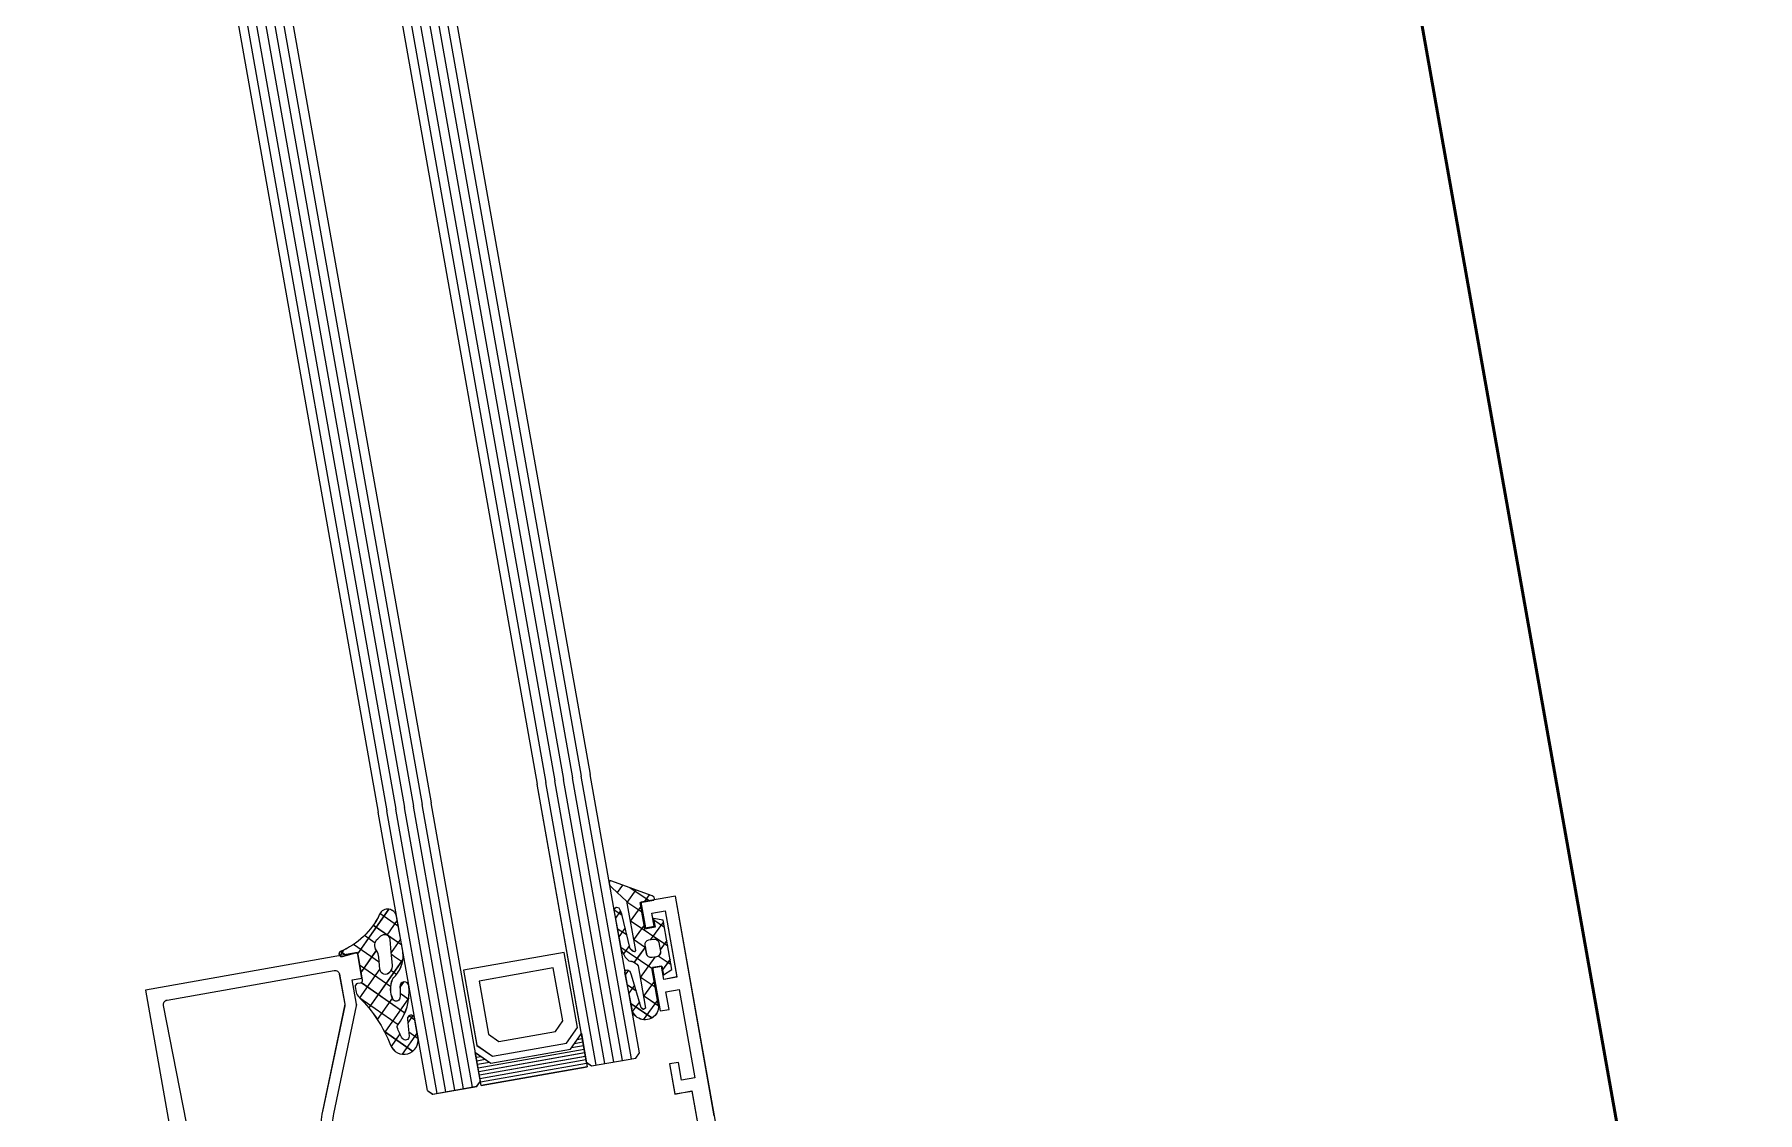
# Model space of a CAD drawing. Header units: millimetres. Extents: x 26282 to 30760, y 1404 to 4574.
# Drawn here: x 30313.46 to 30332.67, y 3815.61 to 3827.62 of the extents above; entities that cross this region are included whole.
import ezdxf

# ---------------------------------------------------------------- set-up
doc = ezdxf.new("R2010")
doc.units = ezdxf.units.MM
doc.header["$LTSCALE"] = 0.25
doc.layers.add('AB-DUV', color=4, linetype='Continuous', lineweight=50)

# ---------------------------------------------------------------- blocks, each defined once
blk = doc.blocks.new('CHD60E28', base_point=(0, -82.8))
at = {"color": 1, "linetype": 'Continuous'}
blk.add_line((58, -22), (60, -22), dxfattribs=at)
at = {"color": 40, "linetype": 'Continuous'}
for points in [[(0, -49.7), (0, -24.85), (0, 0), (3.9, 0), (3.9, -2.9), (2.9, -2.9), (2.9, -1.4), (1.4, -1.4), (1.4, -8.9), (2.9, -8.9), (2.9, -7.4), (3.9, -7.4), (3.9, -12.3), (2.9, -12.3), (2.9, -10.3), (1.4, -10.3), (1.4, -20.3), (2.9, -20.3), (2.9, -18.3), (3.9, -18.3), (3.9, -21.7), (2, -21.7), (2, -27), (4.305342, -27), (5, -26.28066), (5.694659, -27), (8.4, -27), (8.4, -28.4), (9.809008, -28.4, 0.176327), (9.969705, -28.341511), (10.9, -27.5609), (11.6, -27.5609, -0.43976), (11.898858, -27.887046), (11.688329, -30.293409, -0.176327), (11.616057, -30.448396), (11.276777, -30.787677, -0.577351), (10.858518, -30.675605), (10.827653, -30.560412, 0.267949), (10.650876, -30.383636), (8.7, -29.8609), (8.5, -29.8609, 0.842899), (8.4, -30.443742), (8.4, -34.5109, 0.414213), (8.65, -34.7609), (8.971194, -34.7609, 0.137838), (9.101447, -34.724288), (10.619748, -33.797512, -0.585341), (11, -34.0109), (11, -35.347384, -0.261351), (10.521011, -36.200935), (8.4, -37.495605), (8.4, -39.304394), (10.52101, -40.599064, -0.261351), (11.000001, -41.452615), (11, -42.789099, -0.585341), (10.619748, -43.002487), (9.101446, -42.075712, 0.137838), (8.971194, -42.0391), (8.65, -42.039099, 0.414213), (8.399999, -42.2891), (8.4, -46.356257, 0.842899), (8.5, -46.939099), (8.7, -46.939099), (10.650876, -46.416364, 0.267949), (10.827654, -46.239588), (10.858519, -46.124395, -0.577351), (11.276776, -46.012322), (11.616057, -46.351603, -0.176327), (11.688329, -46.50659), (11.898859, -48.912953, -0.43976), (11.6, -49.2391), (10.9, -49.239099), (9.969705, -48.458489, 0.176327), (9.809008, -48.4), (8.4, -48.4), (8.4, -49.7), (7.9, -49.7), (7.9, -53.705341), (8.61934, -54.4), (7.9, -55.094658), (7.9, -59.1, -0.414213), (7.3, -59.699999), (6.5, -59.7, -0.414213), (5.9, -59.099999), (5.9, -49.7), (0, -49.7)], [(67, -28.30168), (67, -55.55084), (67, -82.8), (63.5, -82.8), (63.5, -81.073884), (64.5, -80.7), (64.5, -81.4), (66, -81.4), (66, -77.2), (64.5, -77.2), (64.5, -77.9), (63.5, -77.526115), (63.5, -75.8), (65, -75.8), (65, -60.8), (62, -60.8), (62, -65.3), (57.5, -65.3), (57.5, -63.8), (60, -63.8), (60, -60.8), (40, -60.8), (40, -63.8), (42.5, -63.8), (42.5, -65.3), (31.308076, -65.3), (28.71, -60.8), (25.4, -60.8, -0.414213), (23.4, -58.799999), (23.4, -48.4), (21.990993, -48.4, 0.176327), (21.830296, -48.458489), (20.9, -49.239099), (20.2, -49.239099, -0.43976), (19.901142, -48.912953), (20.111671, -46.506591, -0.176327), (20.183943, -46.351603), (20.523224, -46.012323, -0.577351), (20.941481, -46.124395), (20.972347, -46.239587, 0.267949), (21.149124, -46.416364), (23.1, -46.939099), (23.3, -46.939099, 0.842899), (23.4, -46.356257), (23.4, -42.289099, 0.414213), (23.149999, -42.0391), (22.828807, -42.039099, 0.137838), (22.698554, -42.075711), (21.180253, -43.002487, -0.585341), (20.799999, -42.7891), (20.8, -41.452615, -0.261351), (21.278991, -40.599064), (23.4, -39.304394), (23.4, -37.495605), (21.278991, -36.200935, -0.261351), (20.800001, -35.347385), (20.8, -34.0109, -0.585341), (21.180252, -33.797512), (22.698554, -34.724288, 0.137838), (22.828807, -34.760901), (23.15, -34.7609, 0.414213), (23.4, -34.5109), (23.4, -30.443743, 0.842899), (23.3, -29.860899), (23.1, -29.8609), (21.149124, -30.383636, 0.267949), (20.972348, -30.560413), (20.941482, -30.675605, -0.577351), (20.523223, -30.787677), (20.183943, -30.448396, -0.176327), (20.111672, -30.293408), (19.901142, -27.887047, -0.43976), (20.199999, -27.5609), (20.9, -27.5609), (21.830296, -28.341511, 0.176327), (21.990993, -28.4), (23.4, -28.4), (23.4, -27), (25.74, -27), (25.74, -22), (27.74, -22), (27.74, -27), (38, -27), (38, -22), (40, -22, -0.414213), (42, -23.999999), (40, -24), (40, -27), (58, -27), (58, -24), (56, -24, -0.414213), (58, -21.999999), (60, -22), (60, -23.30168), (62, -23.30168, -0.414213), (67, -28.30168)], [(65, -43.55084), (65, -28.301681, 0.414213), (62, -25.301681), (60, -25.30168), (60, -29), (25.4, -29), (25.4, -58.8), (29.864701, -58.8), (32.462777, -63.3), (38, -63.3), (38, -58.8), (65, -58.8), (65, -43.55084)]]:
    blk.add_lwpolyline(points, format="xyb", close=True, dxfattribs=at)
blk.add_lwpolyline([(3.2, -29.55), (3.2, -30.1), (2, -30.1), (2, -46.4), (3.2, -46.4), (3.2, -47.7), (4.8, -47.7), (4.8, -46.4), (6.4, -46.4), (6.4, -30.1), (4.8, -30.1), (4.8, -29), (3.2, -29), (3.2, -29.55)], close=True, dxfattribs=at)
at = {"color": 4, "linetype": 'Continuous'}
for points in [[(10.113, -33.587833), (8.4, -34.587833), (8.4, -29.987833), (10.1, -30.987833), (15.9, -30.987833), (21.7, -30.987833), (23.4, -29.987833), (23.4, -34.587833), (21.687, -33.587833), (15.9, -33.587833), (10.113, -33.587833)], [(10.113, -43.212166), (8.4, -42.212166), (8.4, -46.812166), (10.1, -45.812166), (15.9, -45.812166), (21.7, -45.812166), (23.4, -46.812166), (23.4, -42.212166), (21.687, -43.212166), (15.9, -43.212166), (10.113, -43.212166)]]:
    blk.add_lwpolyline(points, close=True, dxfattribs=at)
blk = doc.blocks.new('CHD10-3111', base_point=(3855.389827, -8975.811796))
at = {"color": 40, "linetype": 'Continuous'}
blk.add_lwpolyline([(3855.389827, -8949.111796), (3879.389827, -8949.111796), (3879.389827, -8971.111796), (3877.889827, -8971.111796), (3877.889827, -8970.611796), (3875.789827, -8970.611796, 0.414276), (3875.289827, -8971.111902), (3875.289827, -8973.411796), (3875.891113, -8973.764938, -0.44986), (3875.948899, -8974.058621), (3874.687602, -8975.51474, -0.717959), (3873.789827, -8975.211796), (3873.789827, -8970.111796, -0.414242), (3874.789923, -8969.111796), (3876.40713, -8969.111796, 0.409111), (3877.406977, -8968.129248), (3877.703866, -8951.120522, 0.419335), (3877.203942, -8950.611796), (3858.289827, -8950.611796, 0.414214), (3857.789827, -8951.111796), (3857.789827, -8954.510299, 0.096347), (3857.826278, -8954.697709), (3862.331086, -8965.847499, -0.096289), (3862.789827, -8968.20752), (3862.789827, -8975.311796, -0.679855), (3861.925103, -8975.653814), (3860.044019, -8973.648631, -0.65679), (3860.189935, -8973.311796), (3861.289827, -8973.311796, 0.414214), (3861.489827, -8973.111796), (3861.489827, -8968.20752, 0.096295), (3861.125704, -8966.334383), (3856.526235, -8954.950297, -0.096289), (3856.489827, -8954.762994), (3856.489827, -8952.011796), (3855.389827, -8952.011796), (3855.389827, -8949.111796)], format="xyb", close=True, dxfattribs=at)
blk = doc.blocks.new('CHDMN-201', base_point=(29.944199, -19.992072))
at = {"color": 1, "linetype": 'Continuous'}
for p, q in [((24.944196, -17.917709), (26.712382, -16.149524)), ((24.944196, -17.222799), (26.363237, -18.64184)), ((25.670623, -15.827906), (29.959082, -20.116364)), ((24.944198, -20.039028), (27.683935, -17.299291)), ((27.730494, -21.495372), (30.203718, -19.022148)), ((27.817864, -19.286682), (28.843558, -18.260988)), ((24.944197, -19.344121), (26.23548, -20.635403)), ((25.940862, -21.163684), (26.275067, -20.829479)), ((26.23548, -20.635403), (26.260255, -20.660179)), ((27.826231, -20.104834), (29.944199, -22.222802)), ((31.257696, -20.089491), (31.80016, -19.547027)), ((31.416762, -19.452725), (31.950423, -19.986385)), ((25.079548, -21.600792), (25.475995, -21.997239)), ((25.189997, -21.91455), (25.940862, -21.163684)), ((25.475995, -21.997239), (29.768513, -26.289757)), ((26.075074, -23.150793), (26.624114, -22.601753)), ((26.954462, -24.392725), (29.944199, -21.402988)), ((27.79138, -22.191304), (30.58826, -24.988183)), ((25.477814, -24.120378), (25.941592, -24.584156)), ((25.916779, -27.551729), (30.108752, -23.359755)), ((25.178841, -25.942725), (28.496854, -29.260739)), ((25.232281, -26.114906), (26.046166, -25.301021)), ((26.882093, -28.707735), (30.556963, -25.032865)), ((26.991686, -25.63425), (29.066899, -27.709463)), ((24.944199, -28.524309), (25.530435, -27.938072)), ((25.094432, -27.979636), (25.776541, -28.661746)), ((24.944199, -29.950724), (27.004506, -32.011031)), ((24.952122, -30.637706), (25.869183, -29.720645)), ((25.810575, -31.900573), (28.517647, -29.193501)), ((26.861353, -29.746558), (28.07121, -30.956415))]:
    blk.add_line(p, q, dxfattribs=at)
for points in [[(26.390301, -23.393758, -0.11997), (25.342637, -22.236365, -0.11997), (24.944199, -20.726926), (24.944195, -16.789779, -0.730107), (26.758647, -16.209518, 0.185935), (31.810746, -19.549362, -0.858634), (31.670288, -20.125588), (30.144199, -19.992072, 0.414214), (29.944199, -20.192072), (29.944199, -23.09206, 0.414226), (30.244199, -23.392072), (30.544174, -23.392072, -0.414238), (30.844199, -23.692072), (30.844199, -24.310458, -0.167691), (30.631375, -24.927186, 0.106409), (28.114271, -30.786691, -0.907546), (24.944199, -30.478675), (24.944199, -28.292072, -1), (25.744199, -28.292072), (25.908447, -30.169443, 0.790151), (26.678457, -30.282816, 0.061795), (27.025941, -28.955975, 0.24686), (26.961879, -28.781202, -0.192553), (24.944199, -24.656358, -1), (25.941426, -24.581945, 0.061004), (26.187228, -25.817745, 0.744986), (26.953471, -25.796309, 0.211789), (26.613432, -23.622255, 0.100818), (26.390301, -23.393758)], [(26.255022, -20.600362), (26.380094, -22.029945, 0.17342), (26.661249, -22.641873, 0.008526), (26.786952, -22.766133, 0.691738), (27.799141, -22.280005), (27.680588, -20.924941, -0.129672), (27.819183, -20.120619, 0.375997), (27.441422, -18.85823), (27.046771, -18.610379, 0.619603), (26.12995, -19.17078), (26.255022, -20.600362)]]:
    blk.add_lwpolyline(points, format="xyb", close=True, dxfattribs=at)
blk = doc.blocks.new('*U96')
at = {"color": 4, "linetype": 'Continuous'}
for p, q in [((243.544392, 76), (243.544392, 64)), ((243.944392, 76), (243.944392, 64)), ((244.344392, 76), (244.344392, 64)), ((244.744392, 76), (244.744392, 64)), ((245.144392, 76), (245.144392, 64)), ((245.544392, 76), (245.544392, 64)), ((245.944392, 76), (245.944392, 74.65)), ((246.344392, 76), (246.344392, 75.05)), ((246.744392, 76), (246.744392, 75.45)), ((247.144392, 76), (247.144392, 75.85)), ((245.944392, 65.35), (245.944392, 64)), ((246.344392, 64.95), (246.344392, 64)), ((246.744392, 64.55), (246.744392, 64)), ((247.144392, 64.15), (247.144392, 64))]:
    blk.add_line(p, q, dxfattribs=at)
blk = doc.blocks.new('CHD40D02')
at = {"color": 1, "linetype": 'Continuous'}
for p, q in [((1.534377, 2.251105), (2.247288, 1.538194)), ((-1.122662, 0.665503), (-0.457159, 0)), ((-1.012226, 0), (0.801576, 1.813802)), ((0, -1.109094), (1.4, 0.290906)), ((0.205857, 1.458304), (1.4, 0.264161)), ((-2.117144, -5.347558), (1.4, -1.830414)), ((0, -0.457159), (1.4, -1.857159)), ((2.135987, -1.094428), (2.921622, -0.308793)), ((2.222769, -0.558608), (2.917076, -1.252915)), ((-2.117144, -3.226238), (-1.117144, -2.226238)), ((-2.117144, -2.582656), (-0.421916, -4.277884)), ((0, -2.578479), (1.4, -3.978479)), ((2.000247, -3.351488), (2.91136, -2.440375)), ((2.050967, -2.508126), (2.906913, -3.364072)), ((-2.117144, -4.703976), (-1.237492, -5.583628)), ((0, -7.473055), (2.106571, -5.366485)), ((0.262508, -5.089227), (1.4, -3.951735)), ((0.262508, -4.962308), (1.066416, -5.766216)), ((1.930627, -4.509107), (2.59883, -5.177309)), ((2.106571, -5.366485), (2.901098, -4.571957)), ((2.59883, -5.177309), (2.73038, -5.30886)), ((-2.117144, -7.468879), (-0.899257, -6.250992)), ((-2.117144, -6.825296), (-1.117144, -7.825296)), ((-0.543237, -6.277883), (1.4, -8.22112)), ((1.066416, -5.766216), (1.7501, -6.4499)), ((2.53001, -7.22981), (2.953639, -7.653438)), ((0, -9.594375), (1.4, -8.194375)), ((0, -8.942441), (1.4, -10.34244)), ((2.065011, -9.650685), (2.925923, -8.789773)), ((2.137826, -8.958946), (2.903131, -9.724251)), ((0.000001, -11.063761), (1.86654, -12.930301)), ((0.005596, -11.710099), (1.4, -10.315696)), ((0.929001, -12.908016), (2.87289, -10.964126)), ((1.935795, -10.878236), (2.844412, -11.786853))]:
    blk.add_line(p, q, dxfattribs=at)
at = {"color": 7, "linetype": 'Continuous'}
blk.add_line((2.921685, -0.29561), (2.817805, -0.199647), dxfattribs=at)
at = {"color": 1, "linetype": 'Continuous'}
for points in [[(2.921685, -0.29561), (2.9, -4.8), (2.8, -5.1), (2.7, -5.4), (2.6, -5.7), (2.4, -6), (2.3, -6.2), (2, -6.3), (1.8, -6.4), (1.6, -6.6), (1.5, -6.7), (1.4, -6.9), (1.4, -11.5), (1.4, -11.7), (1.6, -11.8), (1.65982, -11.8), (1.85982, -11.6), (2.25982, -7.8), (2.35982, -7.4), (2.55982, -7.2), (2.85982, -7.2), (2.95982, -7.4), (2.85982, -11.5, -1.047986), (0.000001, -11.499982), (0, -7.412301), (-1.117144, -7.412301), (-1.117144, -8.412301), (-2.117144, -7.977518), (-2.117144, -2.406848), (-1.117144, -2.015544), (-1.117144, -3.015544), (0, -3.015544), (0, 0), (-1.5, 0), (-1.6, 0.1), (-1.6, 0.3), (-1.4, 0.5), (2.700478, 2.946982), (2.800478, 2.946982), (2.900478, 2.746982), (2.900478, 2.446982), (2.700478, 2.146982), (1.4, 0.4), (1.4, -5.2), (1.5, -5.3), (1.7, -5.2), (1.907825, -4.888262), (2.146067, -0.926812), (2.230152, -0.523166), (2.318197, -0.219443), (2.614003, -0.107644), (2.817805, -0.199647), (2.921685, -0.29561)], [(0.116062, -6.131436, 0.198912), (0.262508, -5.777883), (0.262508, -4.777884, 0.414213), (-0.237492, -4.277884), (-0.737492, -4.277884, 0.414213), (-1.237492, -4.777883), (-1.237492, -5.777884, 0.414213), (-0.737492, -6.277883), (-0.237491, -6.277883, 0.198912), (0.116062, -6.131436)]]:
    blk.add_lwpolyline(points, format="xyb", close=True, dxfattribs=at)
blk = doc.blocks.new('A$C1CD448AB')
at = {"color": 4, "linetype": 'Continuous'}
for p, q in [((109.15, 82.92), (108.65, 82.42)), ((109.15, 82.92), (140.65, 82.92)), ((340.3, 82.92), (140.65, 82.92)), ((108.65, 82.42), (108.65, 77.42)), ((108.65, 81.92), (140.65, 81.92)), ((108.65, 80.92), (140.65, 80.92)), ((340.3, 81.92), (140.65, 81.92)), ((340.3, 80.92), (140.65, 80.92)), ((108.65, 79.92), (140.65, 79.92)), ((108.65, 78.92), (140.65, 78.92)), ((340.3, 79.92), (140.65, 79.92)), ((340.3, 78.92), (140.65, 78.92)), ((108.65, 77.92), (140.65, 77.92)), ((108.65, 77.42), (109.15, 76.92)), ((109.15, 76.92), (140.65, 76.92)), ((340.3, 77.92), (140.65, 77.92)), ((340.3, 76.92), (140.65, 76.92)), ((113.15, 76.62), (111.65, 75.12)), ((111.65, 75.12), (111.65, 66.72)), ((121.65, 76.62), (113.15, 76.62)), ((114.15, 75.12), (113.15, 74.12)), ((120.15, 75.12), (114.15, 75.12)), ((120.15, 66.72), (120.15, 75.12)), ((121.65, 65.22), (121.65, 76.62)), ((113.15, 74.12), (113.15, 67.72)), ((113.15, 67.72), (114.15, 66.72)), ((111.65, 66.72), (113.15, 65.22)), ((114.15, 66.72), (120.15, 66.72)), ((109.15, 64.92), (108.65, 64.42)), ((108.65, 64.42), (108.65, 59.42)), ((108.65, 63.92), (140.65, 63.92)), ((109.15, 64.92), (140.65, 64.92)), ((113.15, 65.22), (121.65, 65.22)), ((340.3, 64.92), (140.65, 64.92)), ((340.3, 63.92), (140.65, 63.92)), ((108.65, 62.92), (140.65, 62.92)), ((108.65, 61.92), (140.65, 61.92)), ((340.3, 62.92), (140.65, 62.92)), ((340.3, 61.92), (140.65, 61.92)), ((108.65, 60.92), (140.65, 60.92)), ((108.65, 59.92), (140.65, 59.92)), ((340.3, 60.92), (140.65, 60.92)), ((340.3, 59.92), (140.65, 59.92)), ((108.65, 59.42), (109.15, 58.92)), ((109.15, 58.92), (140.65, 58.92)), ((340.3, 58.92), (140.65, 58.92))]:
    blk.add_line(p, q, dxfattribs=at)
blk.add_lwpolyline([(108.65, 76.92), (112.4, 76.92), (110.9, 75.42), (110.9, 66.42), (112.4, 64.92), (108.65, 64.92), (108.65, 76.92)], close=True, dxfattribs=at)
at = {"color": 7, "rotation": 270}
for name, p, xscale in [('CHD60E28', (42.85, 51.92), -1), ('CHD10-3111', (98.95, 87.92), -1), ('CHDMN-201', (125.65, 87.92), -1), ('CHD40D02', (125.65, 55.92), -1.034312)]:
    blk.add_blockref(name, p, dxfattribs=dict(at, xscale=xscale))
at = {"color": 4}
blk.add_blockref('*U96', (-134.89, 0.92), dxfattribs=at)
blk = doc.blocks.new('A$C187D15ED')
at = {"layer": 'AB-DUV'}
blk.add_line((10779.534, 3504.241), (10728.64, 3790.916), dxfattribs=at)
at = {"layer": 'Defpoints', "ltscale": 0.2, "xscale": 0.1000000000000001, "yscale": 0.1000000000000001, "zscale": 0.1000000000000001, "rotation": 100.0669337325965}
blk.add_blockref('A$C1CD448AB', (10757.488, 3601.528), dxfattribs=at)

msp = doc.modelspace()

# ---------------------------------------------------------------- block references
at = {"layer": 'AB-DUV', "ltscale": 100}
msp.add_blockref('A$C187D15ED', (19570.424, 205.028, 5.126), dxfattribs=at)

# ---------------------------------------------------------------- next in the draw order: linework, layer by layer
at = {"layer": 'Defpoints', "color": 4, "linetype": 'Continuous'}
for p, q in [((30315.571, 3838.927, 5.126), (30319.061, 3819.27, 5.126)), ((30315.669, 3838.945, 5.126), (30319.159, 3819.287, 5.126)), ((30315.768, 3838.962, 5.126), (30319.258, 3819.305, 5.126)), ((30315.866, 3838.98, 5.126), (30319.356, 3819.322, 5.126)), ((30315.965, 3838.997, 5.126), (30319.455, 3819.34, 5.126)), ((30316.063, 3839.015, 5.126), (30319.553, 3819.357, 5.126)), ((30316.162, 3839.032, 5.126), (30319.652, 3819.375, 5.126)), ((30313.799, 3838.613, 5.126), (30317.289, 3818.955, 5.126)), ((30313.897, 3838.63, 5.126), (30317.387, 3818.973, 5.126)), ((30313.996, 3838.648, 5.126), (30317.486, 3818.99, 5.126)), ((30314.094, 3838.665, 5.126), (30317.584, 3819.008, 5.126)), ((30314.193, 3838.683, 5.126), (30317.682, 3819.025, 5.126)), ((30314.291, 3838.7, 5.126), (30317.781, 3819.043, 5.126)), ((30314.389, 3838.718, 5.126), (30317.879, 3819.06, 5.126)), ((30320.014, 3816.189, 5.126), (30319.455, 3819.34, 5.126)), ((30320.113, 3816.206, 5.126), (30319.553, 3819.357, 5.126)), ((30320.202, 3816.273, 5.126), (30319.652, 3819.375, 5.126)), ((30319.611, 3816.168, 5.126), (30319.061, 3819.27, 5.126)), ((30319.719, 3816.136, 5.126), (30319.159, 3819.287, 5.126)), ((30319.817, 3816.154, 5.126), (30319.258, 3819.305, 5.126)), ((30319.916, 3816.171, 5.126), (30319.356, 3819.322, 5.126)), ((30317.839, 3815.854, 5.126), (30317.289, 3818.955, 5.126)), ((30317.946, 3815.822, 5.126), (30317.387, 3818.973, 5.126)), ((30318.045, 3815.839, 5.126), (30317.486, 3818.99, 5.126)), ((30318.143, 3815.857, 5.126), (30317.584, 3819.008, 5.126)), ((30318.242, 3815.874, 5.126), (30317.682, 3819.025, 5.126)), ((30318.34, 3815.892, 5.126), (30317.781, 3819.043, 5.126)), ((30318.43, 3815.958, 5.126), (30317.879, 3819.06, 5.126)), ((30319.363, 3817.394, 5.126), (30318.241, 3817.194, 5.126)), ((30319.512, 3816.557, 5.126), (30319.363, 3817.394, 5.126)), ((30318.241, 3817.194, 5.126), (30318.39, 3816.358, 5.126)), ((30319.242, 3817.22, 5.126), (30318.415, 3817.073, 5.126)), ((30318.415, 3817.073, 5.126), (30318.52, 3816.482, 5.126)), ((30319.347, 3816.629, 5.126), (30319.242, 3817.22, 5.126)), ((30318.52, 3816.482, 5.126), (30318.636, 3816.401, 5.126)), ((30318.636, 3816.401, 5.126), (30319.266, 3816.513, 5.126)), ((30319.266, 3816.513, 5.126), (30319.347, 3816.629, 5.126)), ((30319.391, 3816.383, 5.126), (30319.512, 3816.557, 5.126)), ((30319.543, 3816.471, 5.126), (30319.557, 3816.473, 5.126)), ((30318.376, 3816.264, 5.126), (30318.391, 3816.266, 5.126)), ((30318.39, 3816.358, 5.126), (30318.563, 3816.236, 5.126)), ((30318.404, 3816.106, 5.126), (30319.585, 3816.316, 5.126)), ((30318.411, 3816.067, 5.126), (30319.592, 3816.277, 5.126)), ((30318.563, 3816.236, 5.126), (30319.391, 3816.383, 5.126)), ((30319.445, 3816.332, 5.126), (30319.578, 3816.355, 5.126)), ((30319.478, 3816.378, 5.126), (30319.571, 3816.395, 5.126)), ((30319.51, 3816.424, 5.126), (30319.564, 3816.434, 5.126)), ((30320.162, 3816.215, 5.126), (30320.202, 3816.273, 5.126)), ((30318.383, 3816.224, 5.126), (30318.437, 3816.234, 5.126)), ((30318.39, 3816.185, 5.126), (30318.483, 3816.202, 5.126)), ((30318.397, 3816.146, 5.126), (30318.53, 3816.169, 5.126)), ((30318.418, 3816.027, 5.126), (30319.599, 3816.237, 5.126)), ((30318.425, 3815.988, 5.126), (30319.606, 3816.198, 5.126)), ((30318.432, 3815.949, 5.126), (30319.613, 3816.158, 5.126)), ((30318.439, 3815.909, 5.126), (30319.62, 3816.119, 5.126)), ((30319.611, 3816.168, 5.126), (30319.669, 3816.128, 5.126)), ((30319.669, 3816.128, 5.126), (30320.162, 3816.215, 5.126)), ((30317.897, 3815.813, 5.126), (30318.389, 3815.901, 5.126)), ((30318.389, 3815.901, 5.126), (30318.43, 3815.958, 5.126)), ((30317.839, 3815.854, 5.126), (30317.897, 3815.813, 5.126))]:
    msp.add_line(p, q, dxfattribs=at)
at = {"layer": 'Defpoints', "color": 1, "linetype": 'Continuous'}
for p, q in [((30319.873, 3818.19, 5.126), (30319.866, 3818.168, 5.126)), ((30319.883, 3818.191, 5.126), (30319.873, 3818.19, 5.126)), ((30320.343, 3818.025, 5.126), (30319.883, 3818.191, 5.126)), ((30319.866, 3818.168, 5.126), (30319.871, 3818.139, 5.126)), ((30319.871, 3818.139, 5.126), (30319.897, 3818.113, 5.126)), ((30319.897, 3818.113, 5.126), (30320.06, 3817.964, 5.126)), ((30320.014, 3818.144, 5.126), (30319.953, 3818.061, 5.126)), ((30320.163, 3818.09, 5.126), (30320.062, 3817.951, 5.126)), ((30320.312, 3817.968, 5.126), (30320.096, 3818.114, 5.126)), ((30320.312, 3818.036, 5.126), (30320.256, 3817.958, 5.126)), ((30320.367, 3818.009, 5.126), (30320.343, 3818.025, 5.126)), ((30320.362, 3817.977, 5.126), (30320.37, 3817.989, 5.126)), ((30320.37, 3817.989, 5.126), (30320.367, 3818.009, 5.126)), ((30317.406, 3817.876, 5.126), (30317.059, 3817.378, 5.126)), ((30317.515, 3817.682, 5.126), (30317.31, 3817.826, 5.126)), ((30319.926, 3817.88, 5.126), (30319.917, 3817.868, 5.126)), ((30319.917, 3817.868, 5.126), (30319.998, 3817.425, 5.126)), ((30320.011, 3817.804, 5.126), (30319.917, 3817.867, 5.126)), ((30319.945, 3817.892, 5.126), (30319.926, 3817.88, 5.126)), ((30319.993, 3817.855, 5.126), (30319.934, 3817.774, 5.126)), ((30319.977, 3817.887, 5.126), (30319.945, 3817.892, 5.126)), ((30319.991, 3817.858, 5.126), (30319.977, 3817.887, 5.126)), ((30320.007, 3817.82, 5.126), (30319.991, 3817.858, 5.126)), ((30320.1, 3817.434, 5.126), (30320.007, 3817.82, 5.126)), ((30320.06, 3817.964, 5.126), (30320.158, 3817.413, 5.126)), ((30320.229, 3817.841, 5.126), (30320.062, 3817.953, 5.126)), ((30320.217, 3817.905, 5.126), (30320.099, 3817.742, 5.126)), ((30320.209, 3817.95, 5.126), (30320.362, 3817.977, 5.126)), ((30320.262, 3817.653, 5.126), (30320.209, 3817.95, 5.126)), ((30317.552, 3817.474, 5.126), (30317.234, 3817.695, 5.126)), ((30317.502, 3817.751, 5.126), (30317.387, 3817.586, 5.126)), ((30320.064, 3817.584, 5.126), (30319.955, 3817.657, 5.126)), ((30320.044, 3817.666, 5.126), (30319.972, 3817.566, 5.126)), ((30320.518, 3817.462, 5.126), (30320.099, 3817.745, 5.126)), ((30320.254, 3817.696, 5.126), (30320.136, 3817.533, 5.126)), ((30320.376, 3817.673, 5.126), (30320.262, 3817.653, 5.126)), ((30320.47, 3817.734, 5.126), (30320.327, 3817.537, 5.126)), ((30320.467, 3817.751, 5.126), (30320.358, 3817.772, 5.126)), ((30320.358, 3817.772, 5.126), (30320.376, 3817.673, 5.126)), ((30320.481, 3817.671, 5.126), (30320.362, 3817.751, 5.126)), ((30320.564, 3817.203, 5.126), (30320.467, 3817.751, 5.126)), ((30316.904, 3817.418, 5.126), (30316.861, 3817.356, 5.126)), ((30317.303, 3817.281, 5.126), (30317.016, 3817.482, 5.126)), ((30317.269, 3817.417, 5.126), (30317.097, 3817.171, 5.126)), ((30317.256, 3817.497, 5.126), (30317.137, 3817.58, 5.126)), ((30317.539, 3817.542, 5.126), (30317.435, 3817.392, 5.126)), ((30320.088, 3817.384, 5.126), (30319.994, 3817.448, 5.126)), ((30319.998, 3817.425, 5.126), (30320.013, 3817.397, 5.126)), ((30320.091, 3817.471, 5.126), (30320.035, 3817.393, 5.126)), ((30320.127, 3817.407, 5.126), (30320.1, 3817.434, 5.126)), ((30320.271, 3817.444, 5.126), (30320.136, 3817.536, 5.126)), ((30320.158, 3817.413, 5.126), (30320.149, 3817.401, 5.126)), ((30320.269, 3817.457, 5.126), (30320.201, 3817.363, 5.126)), ((30320.283, 3817.377, 5.126), (30320.266, 3817.475, 5.126)), ((30320.308, 3817.533, 5.126), (30320.359, 3817.542, 5.126)), ((30320.419, 3817.502, 5.126), (30320.436, 3817.404, 5.126)), ((30320.507, 3817.525, 5.126), (30320.433, 3817.423, 5.126)), ((30316.931, 3817.358, 5.126), (30316.868, 3817.402, 5.126)), ((30317.43, 3817.01, 5.126), (30317.083, 3817.252, 5.126)), ((30317.533, 3817.271, 5.126), (30317.186, 3816.774, 5.126)), ((30317.435, 3817.392, 5.126), (30317.433, 3817.389, 5.126)), ((30317.473, 3817.345, 5.126), (30317.434, 3817.372, 5.126)), ((30317.56, 3817.285, 5.126), (30317.473, 3817.345, 5.126)), ((30317.566, 3817.317, 5.126), (30317.533, 3817.271, 5.126)), ((30320.013, 3817.397, 5.126), (30320.029, 3817.37, 5.126)), ((30320.035, 3817.393, 5.126), (30320.024, 3817.378, 5.126)), ((30320.029, 3817.37, 5.126), (30320.044, 3817.342, 5.126)), ((30320.044, 3817.342, 5.126), (30320.07, 3817.316, 5.126)), ((30320.07, 3817.316, 5.126), (30320.083, 3817.298, 5.126)), ((30320.083, 3817.298, 5.126), (30320.116, 3817.294, 5.126)), ((30320.34, 3817.214, 5.126), (30320.088, 3817.384, 5.126)), ((30320.116, 3817.294, 5.126), (30320.138, 3817.287, 5.126)), ((30320.149, 3817.401, 5.126), (30320.127, 3817.407, 5.126)), ((30320.138, 3817.287, 5.126), (30320.162, 3817.271, 5.126)), ((30320.201, 3817.363, 5.126), (30320.144, 3817.283, 5.126)), ((30320.162, 3817.271, 5.126), (30320.174, 3817.263, 5.126)), ((30320.174, 3817.263, 5.126), (30320.187, 3817.245, 5.126)), ((30320.187, 3817.245, 5.126), (30320.268, 3816.793, 5.126)), ((30320.374, 3817.342, 5.126), (30320.21, 3817.115, 5.126)), ((30320.339, 3817.22, 5.126), (30320.453, 3817.241, 5.126)), ((30320.394, 3817.345, 5.126), (30320.343, 3817.336, 5.126)), ((30320.555, 3817.253, 5.126), (30320.41, 3817.351, 5.126)), ((30320.453, 3817.241, 5.126), (30320.47, 3817.142, 5.126)), ((30320.544, 3817.316, 5.126), (30320.46, 3817.2, 5.126)), ((30317.309, 3817.212, 5.126), (30317.082, 3816.888, 5.126)), ((30317.587, 3816.717, 5.126), (30317.101, 3817.056, 5.126)), ((30317.495, 3817.147, 5.126), (30317.431, 3817.192, 5.126)), ((30317.57, 3817.062, 5.126), (30317.533, 3817.009, 5.126)), ((30320.044, 3817.19, 5.126), (30320.037, 3817.168, 5.126)), ((30320.037, 3817.168, 5.126), (30320.119, 3816.766, 5.126)), ((30320.078, 3817.193, 5.126), (30320.042, 3817.143, 5.126)), ((30320.074, 3817.195, 5.126), (30320.044, 3817.19, 5.126)), ((30320.168, 3816.963, 5.126), (30320.065, 3817.032, 5.126)), ((30320.098, 3817.179, 5.126), (30320.074, 3817.195, 5.126)), ((30320.148, 3817.029, 5.126), (30320.084, 3816.94, 5.126)), ((30320.115, 3817.141, 5.126), (30320.098, 3817.179, 5.126)), ((30320.223, 3816.774, 5.126), (30320.115, 3817.141, 5.126)), ((30320.377, 3817.005, 5.126), (30320.21, 3817.118, 5.126)), ((30320.366, 3817.07, 5.126), (30320.247, 3816.907, 5.126)), ((30320.41, 3816.818, 5.126), (30320.339, 3817.22, 5.126)), ((30320.47, 3817.142, 5.126), (30320.564, 3817.203, 5.126)), ((30317.512, 3816.586, 5.126), (30317.086, 3816.884, 5.126)), ((30317.448, 3816.887, 5.126), (30317.28, 3816.646, 5.126)), ((30317.632, 3816.888, 5.126), (30317.363, 3816.504, 5.126)), ((30317.629, 3816.87, 5.126), (30317.535, 3816.936, 5.126)), ((30320.202, 3816.844, 5.126), (30320.126, 3816.738, 5.126)), ((30320.403, 3816.861, 5.126), (30320.245, 3816.643, 5.126)), ((30320.413, 3816.797, 5.126), (30320.247, 3816.909, 5.126)), ((30317.676, 3816.689, 5.126), (30317.62, 3816.61, 5.126)), ((30317.7, 3816.638, 5.126), (30317.632, 3816.686, 5.126)), ((30320.34, 3816.662, 5.126), (30320.108, 3816.819, 5.126)), ((30320.246, 3816.758, 5.126), (30320.223, 3816.774, 5.126)), ((30320.253, 3816.759, 5.126), (30320.246, 3816.758, 5.126)), ((30320.271, 3816.773, 5.126), (30320.253, 3816.759, 5.126)), ((30320.268, 3816.793, 5.126), (30320.271, 3816.773, 5.126)), ((30317.674, 3816.291, 5.126), (30317.36, 3816.51, 5.126)), ((30317.533, 3816.484, 5.126), (30317.435, 3816.344, 5.126)), ((30317.725, 3816.498, 5.126), (30317.558, 3816.259, 5.126)), ((30317.736, 3816.43, 5.126), (30317.63, 3816.504, 5.126))]:
    msp.add_line(p, q, dxfattribs=at)
at = {"layer": 'Defpoints', "color": 7, "linetype": 'Continuous'}
msp.add_line((30319.917, 3817.868, 5.126), (30319.926, 3817.88, 5.126), dxfattribs=at)
at = {"layer": 'Defpoints', "color": 40, "linetype": 'Continuous', "elevation": 5.126}
msp.add_lwpolyline([(30321.037, 3815.573), (30320.603, 3818.02), (30320.219, 3817.952), (30320.27, 3817.666), (30320.368, 3817.684), (30320.342, 3817.832), (30320.49, 3817.858), (30320.621, 3817.119), (30320.473, 3817.093), (30320.447, 3817.241), (30320.348, 3817.223), (30320.434, 3816.741), (30320.533, 3816.758), (30320.498, 3816.955), (30320.645, 3816.981), (30320.82, 3815.997), (30320.672, 3815.971), (30320.637, 3816.168), (30320.539, 3816.15), (30320.598, 3815.815), (30320.785, 3815.849), (30320.878, 3815.327)], dxfattribs=at)
at = {"layer": 'Defpoints', "color": 1, "linetype": 'Continuous', "elevation": 5.126}
for points in [[(30317.468, 3817.118, 0.11997), (30317.551, 3817.25, 0.11997), (30317.564, 3817.406), (30317.495, 3817.793, 0.730107), (30317.306, 3817.819, -0.185935), (30316.867, 3817.402, 0.858634), (30316.891, 3817.347), (30317.039, 3817.387, -0.414214), (30317.062, 3817.371), (30317.113, 3817.086, -0.414226), (30317.088, 3817.051), (30317.059, 3817.046, 0.414238), (30317.035, 3817.011), (30317.045, 3816.95, 0.167691), (30317.077, 3816.893, -0.106409), (30317.427, 3816.36, 0.907546), (30317.734, 3816.446), (30317.696, 3816.661, 1), (30317.617, 3816.647), (30317.634, 3816.459, -0.790151), (30317.56, 3816.435, -0.061795), (30317.502, 3816.559, -0.24686), (30317.506, 3816.578, 0.192553), (30317.632, 3817.019, 1), (30317.533, 3817.009, -0.061004), (30317.53, 3816.883, -0.744986), (30317.454, 3816.872, -0.211789), (30317.45, 3817.092, -0.100818), (30317.468, 3817.118)], [(30317.432, 3817.395), (30317.445, 3817.252, -0.17342), (30317.428, 3817.187, -0.008526), (30317.418, 3817.173, -0.691738), (30317.31, 3817.203), (30317.298, 3817.339, 0.129672), (30317.27, 3817.415, -0.375997), (30317.285, 3817.546), (30317.32, 3817.577, -0.619603), (30317.42, 3817.538), (30317.432, 3817.395)]]:
    msp.add_lwpolyline(points, format="xyb", close=True, dxfattribs=at)
at = {"layer": 'Defpoints', "color": 40, "linetype": 'Continuous', "elevation": 5.126}
for points in [[(30316.795, 3815.595), (30317.049, 3816.796, 0.096289), (30317.049, 3816.815), (30317.001, 3817.086), (30317.109, 3817.105), (30317.058, 3817.391), (30317.058, 3817.391), (30314.695, 3816.971), (30315.08, 3814.805)], [(30315.223, 3815.133), (30314.897, 3816.803, -0.419335), (30314.937, 3816.862), (30316.799, 3817.192, -0.414214), (30316.857, 3817.152), (30316.917, 3816.817, -0.096347), (30316.916, 3816.798), (30316.668, 3815.622, 0.096289), (30316.664, 3815.381)]]:
    msp.add_lwpolyline(points, format="xyb", dxfattribs=at)
at = {"layer": 'Defpoints', "color": 4, "linetype": 'Continuous', "elevation": 5.126}
msp.add_lwpolyline([(30318.439, 3815.909), (30318.373, 3816.278), (30318.547, 3816.157), (30319.433, 3816.314), (30319.555, 3816.488), (30319.62, 3816.119), (30318.439, 3815.909)], close=True, dxfattribs=at)
at = {"layer": 'Defpoints', "color": 1, "linetype": 'Continuous', "extrusion": (0, 0, -1)}
for centre, major_axis, start_param, end_param in [((30320.317, 3817.484, 5.126), (0.0509, 0.009), 3.141594, 4.712388), ((30320.368, 3817.493, 5.126), (0.0509, 0.009), 4.712389, 6.283183), ((30320.334, 3817.386, 5.126), (0.0509, 0.009), 2.356196, 3.141593), ((30320.334, 3817.386, 5.126), (0.0509, 0.009), 1.570798, 2.356195), ((30320.385, 3817.395, 5.126), (0.0509, 0.009), 0.000002, 1.570796), ((30320.266, 3816.785, 5.126), (0.146, 0.026), -0.046859, 3.188439)]:
    msp.add_ellipse(centre, major_axis=major_axis, ratio=0.966826, start_param=start_param, end_param=end_param, dxfattribs=at)

doc.saveas('drawing.dxf')
